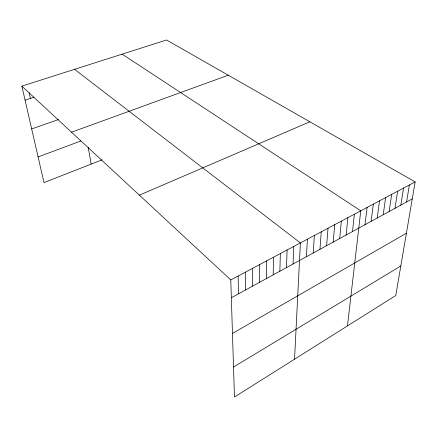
<?xml version="1.0" encoding="UTF-8"?>
<svg xmlns="http://www.w3.org/2000/svg" width="437" height="437" viewBox="0 0 437 437"><rect width="100%" height="100%" fill="white"/><g stroke="black" fill="none" stroke-linecap="round" stroke-linejoin="round"><path stroke-width="0.66" d="M259.551 282.329L259.605 264.598M266.401 278.588L266.603 260.878M273.174 274.884L273.518 257.202M279.866 271.23L280.352 253.569M286.486 267.608L287.104 249.975M293.03 264.035L293.784 246.424M294.549 359.209L300.388 242.917L74.558 69.325M306.403 256.727L307.424 239.176M313.22 253.001L314.372 235.483M319.96 249.319L321.239 231.828M326.619 245.681L328.023 228.223M333.196 242.087L334.731 224.656M339.702 238.531L341.357 221.133M346.131 235.019L347.901 217.653M352.49 231.544L354.374 214.217M347.47 325.909L360.771 210.814L122.136 54.15M364.982 224.716L367.091 207.455M371.122 221.357L373.34 204.134M377.197 218.041L379.518 200.845M383.205 214.758L385.625 197.6M389.143 211.513L391.661 194.389M395.015 208.302L397.632 191.215M400.827 205.128L403.537 188.074M406.568 201.987L409.376 184.971M415.15 181.901L395.775 295.516L234.461 397.014L230.785 279.92L21.85 86.133L166.541 39.986L415.15 181.901L230.785 279.92M233.522 367.047L400.816 265.975M232.462 333.426L406.399 233.211M231.342 297.744L412.255 198.884M139.387 195.148L309.855 121.797M102.127 159.789L43.99 182.6L21.85 86.133M38.095 156.927L80.829 141.004M71.531 132.214L228.256 75.213M31.677 128.942L58.492 119.525M25.073 100.171L33.988 97.233M29.153 92.671L30.437 98.401M88.23 147.384L91.158 164.093M238.121 276.02L238.52 293.822M245.365 272.169L245.61 289.944M252.531 268.362L252.619 286.115"/></g></svg>
